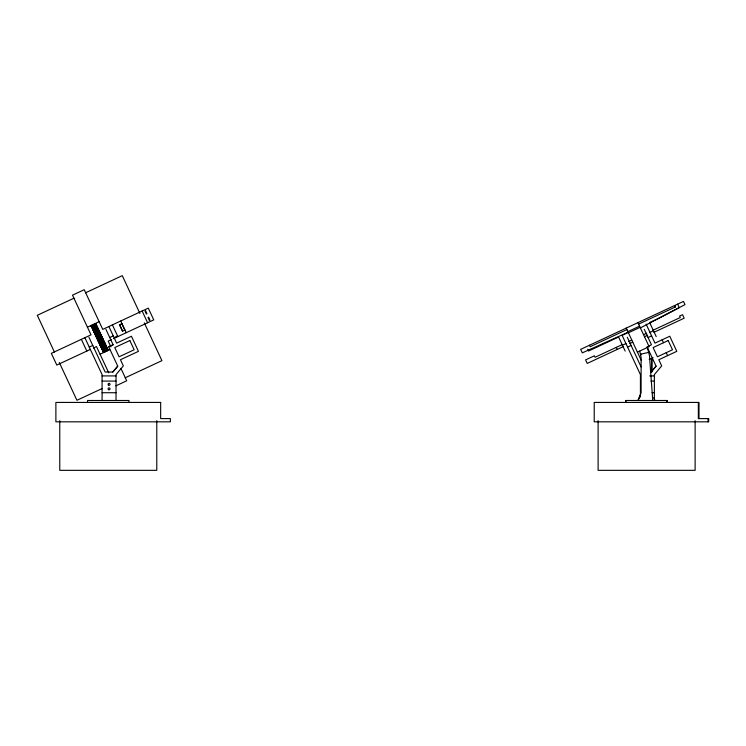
<?xml version="1.0" encoding="UTF-8"?>
<svg xmlns="http://www.w3.org/2000/svg" width="746" height="746" viewBox="0 0 746 746"><rect width="100%" height="100%" fill="white"/><g stroke="black" fill="none" stroke-linecap="round" stroke-linejoin="round"><path stroke-width="1.12" d="M651.79 371.023L651.79 358.462L651.79 372.17M637.886 400.49L641.112 392.722L641.112 357.437L639.704 351.077M638.203 400.49L640.627 394.662M88.942 337.257L105.158 372.03L112.823 372.03L117.747 366.155L108.729 346.815L113.112 344.773L105.923 329.35M656.088 366.155L651.165 372.03L656.088 366.155L647.071 346.825L651.454 344.773L644.255 329.35M112.823 372.03L117.747 366.155M657.981 318.645L684.987 304.629L683.485 301.403L580.668 349.352L582.309 352.867L628.123 332.212M640.394 327.923L679.261 307.66L677.62 304.135M74.022 298.176L37.3 315.297L54.421 352.019M85.566 292.786L122.288 275.666L139.903 313.441M87.431 327.168L99.162 321.703M91.049 325.741L95.777 323.633M91.143 325.937L95.805 323.68M91.18 326.011L95.908 323.913M92.196 325.76L95.012 324.445M91.31 326.3L96.001 324.118M91.366 326.422L96.057 324.23M91.506 326.711L96.197 324.529M91.562 326.841L96.253 324.65M91.637 326.99L96.327 324.799M91.702 327.13L96.393 324.939M93.679 326.468L96.486 325.153M91.889 327.531L96.579 325.349M91.963 327.699L96.663 325.536M92.28 328.371L96.989 326.235M92.383 328.594L97.073 326.412M92.457 328.753L97.148 326.571M94.369 327.97L97.185 326.655M92.7 329.275L97.39 327.093M92.737 329.359L97.428 327.168M93.157 330.264L97.847 328.072M93.259 330.469L97.94 328.277M93.334 330.637L98.08 328.566M93.464 330.907L96.271 329.601M93.67 331.364L98.36 329.182M93.837 331.709L98.519 329.499M93.893 331.849L98.584 329.657M93.968 331.998L98.659 329.825M94.229 332.567L98.92 330.375M94.378 332.875L99.125 330.823M94.472 333.08L99.162 330.898M94.528 333.201L99.218 331.01M94.593 333.341L99.283 331.149M94.835 333.854L99.526 331.662M94.956 334.124L99.647 331.942M99.778 332.212L95.087 334.404L99.805 332.278M95.255 334.749L99.945 332.567M95.469 335.206L100.151 333.014M95.572 335.439L100.262 333.248M95.73 335.775L100.43 333.602M95.768 335.859L100.458 333.676M121.962 323.633L119.5 324.78L122.512 331.224L124.974 330.077M95.936 336.222L100.626 334.031M96.122 336.614L100.813 334.422M96.206 336.8L100.897 334.609M96.374 337.155L101.083 335.01M96.467 337.36L101.158 335.178M96.644 337.724L101.325 335.541M96.793 338.05L101.475 335.859M96.859 338.18L101.54 335.998M97.064 338.637L101.717 336.362M97.176 338.88L101.866 336.698M97.353 339.253L102.043 337.061M97.512 339.589L102.155 337.313M97.679 339.952L102.37 337.761M97.745 340.092L102.435 337.901M97.894 340.409L102.584 338.218M98.062 340.773L102.752 338.591M98.155 340.978L102.827 338.749M98.323 341.342L103.013 339.15M98.416 341.528L103.097 339.337M98.593 341.92L103.284 339.728M98.761 342.274L103.452 340.083L98.798 342.358M89.25 347.095L92.765 345.454M109.737 337.537L113.252 335.896M98.957 342.703L103.647 340.512M99.069 342.927L103.759 340.745M99.283 343.384L103.964 341.202M99.414 343.673L104.104 341.491L99.442 343.738M99.572 344.009L104.263 341.827M99.703 344.288L104.384 342.097M114.94 337.22L117.579 335.989M99.936 344.801L104.627 342.61M90.341 349.436L56.799 365.074L51.334 353.352L91.021 334.851L72.511 295.164L84.233 289.7L102.743 329.387L148.286 308.145L153.751 319.866L113.457 338.656M93.334 348.037L96.486 346.573L108.729 372.832M100.001 344.941L104.692 342.75M111.359 339.635L108.207 341.108L110.893 346.862M100.057 345.053L104.785 342.946M100.151 345.258L104.841 343.076M100.3 345.575L104.99 343.384M100.561 346.125L105.251 343.953M100.635 346.293L105.326 344.102M100.701 346.424L105.4 344.26M100.859 346.769L105.55 344.587M101.074 347.226L105.764 345.044M101.148 347.384L105.885 345.314M101.279 347.673L105.969 345.482M101.372 347.878L106.063 345.687M104.347 346.909L106.221 346.032M101.642 348.457L106.342 346.284M101.68 348.522L106.361 346.34M101.792 348.783L106.482 346.592M101.829 348.858L106.519 346.676M102.034 349.296L106.725 347.114M102.071 349.38L106.762 347.198M102.146 349.538L106.837 347.356M102.249 349.762L106.92 347.533M108.729 346.825L113.112 344.773M102.556 350.415L107.256 348.251M102.65 350.611L107.34 348.419M102.734 350.797L107.424 348.606M102.836 351.012L107.527 348.82M102.901 351.152L107.592 348.96M102.967 351.301L107.657 349.119M103.032 351.422L107.722 349.24M103.162 351.72L107.853 349.538M103.218 351.832L107.909 349.65M103.358 352.131L108.049 349.939M103.424 352.271L108.077 350.014M100.067 354.247L109.783 349.715M129.851 340.54L114.781 347.561L119.09 356.793L134.159 349.771L129.851 340.54M102.118 388.545L76.931 400.285L59.316 362.519M125.197 377.784L161.919 360.654L144.314 322.887M115.966 385.803L126.708 380.786L120.936 368.403M626.985 329.536L590.142 346.713L589.461 345.249M638.529 324.146L675.372 306.97L674.692 305.506M627.852 331.625L639.574 326.161M628.263 332.502L622.117 335.364L640.422 374.613L640.422 396.993M656.937 319.129L649.645 322.533L656.21 336.605M628.402 332.8L640.124 327.335M622.369 344.531L595.066 357.259L594.385 355.795L585.591 359.898L587.233 363.414L623.46 346.517M628.664 341.593L631.815 340.12M643.537 334.656L646.689 333.192M652.992 330.254L680.296 317.516L679.606 316.052L682.543 314.691L684.175 318.206L653.897 332.324M622.434 345.212L625.95 343.58M649.952 332.38L653.477 330.739M629.671 343.626L632.776 342.172M644.497 336.707L647.631 335.252M627.591 347.095L631.107 345.454M648.078 337.537L651.594 335.896M637.42 352.14L649.141 346.676L637.933 322.645M668.192 340.54L653.123 347.561L657.431 356.793L672.5 349.771L668.192 340.54M649.179 359.507L653.086 357.679M640.6 353.539L640.739 354.163L648.945 352.345M102.081 375.909L116.031 375.909M649.719 375.909L654.373 375.909M102.081 381.085L116.031 381.085M650.885 381.085L654.373 381.085M102.081 392.722L116.031 392.722M652.051 392.722L654.373 392.722M674.57 305.562L675.251 307.026M662.14 339.794L663.502 342.722M666.225 352.699L667.586 355.628M646.129 324.174L654.969 343.132L669.759 336.241L676.799 351.338L658.802 359.731L661.683 365.904L654.373 374.613L654.373 400.49M626.211 328.109L641.383 360.644M627.283 337.257L641.112 366.92M625.167 351.077L618.602 337.005L588.585 351.012L587.764 349.249M616.28 347.366L617.24 349.417M142.132 311.017L147.596 322.738M120.731 320.994L126.205 332.716M121.85 323.68L124.852 330.133M119.621 324.724L122.624 331.168M112.404 324.902L117.868 336.605M108.888 326.534L116.628 343.132L131.417 336.241L138.458 351.338L120.46 359.731L123.342 365.904L116.031 374.613L116.031 400.49M95.721 323.522L108.189 350.247L103.498 352.429L91.04 325.704M84.885 337.733L102.081 374.613L102.081 400.49M86.825 351.077L81.37 339.374M653.804 397.571L655.016 400.49M647.407 347.692L649.44 355.385L652.75 400.49M640.739 354.163L640.889 354.816M708.057 418.599L708.057 421.826M699.002 418.599L699.002 402.43L594.226 402.43L594.226 421.826L708.7 421.826L708.7 418.599L698.349 418.599L698.349 402.43M695.123 420.669L695.123 470.334L598.106 470.334L598.106 420.669M667.306 402.43L667.306 400.49L625.596 400.49L625.596 402.43M666.989 400.49L666.989 402.43M625.913 400.49L625.913 402.43M156.781 420.669L156.781 470.334L59.764 470.334L59.764 420.669M128.965 402.43L128.965 400.49L87.58 400.49L87.58 402.43M97.549 327.429L92.858 329.611L97.567 327.485M145.61 310.821L145.022 311.091L146.384 314.029L146.971 313.749L145.61 310.821M148.613 317.264L148.025 317.544L149.396 320.472L149.983 320.202L148.613 317.264M160.66 402.43L55.885 402.43L55.885 421.826L170.358 421.826L170.358 418.599L160.66 418.599L160.66 402.43M108.571 385.16A0.97 0.97 0 0 0 110.026 384.321A0.97 0.97 0 0 0 108.571 383.481A0.97 0.97 0 0 0 108.571 385.16M108.571 389.682A0.97 0.97 0 0 0 110.026 388.843A0.97 0.97 0 0 0 108.571 388.004A0.97 0.97 0 0 0 108.571 389.682"/></g></svg>
